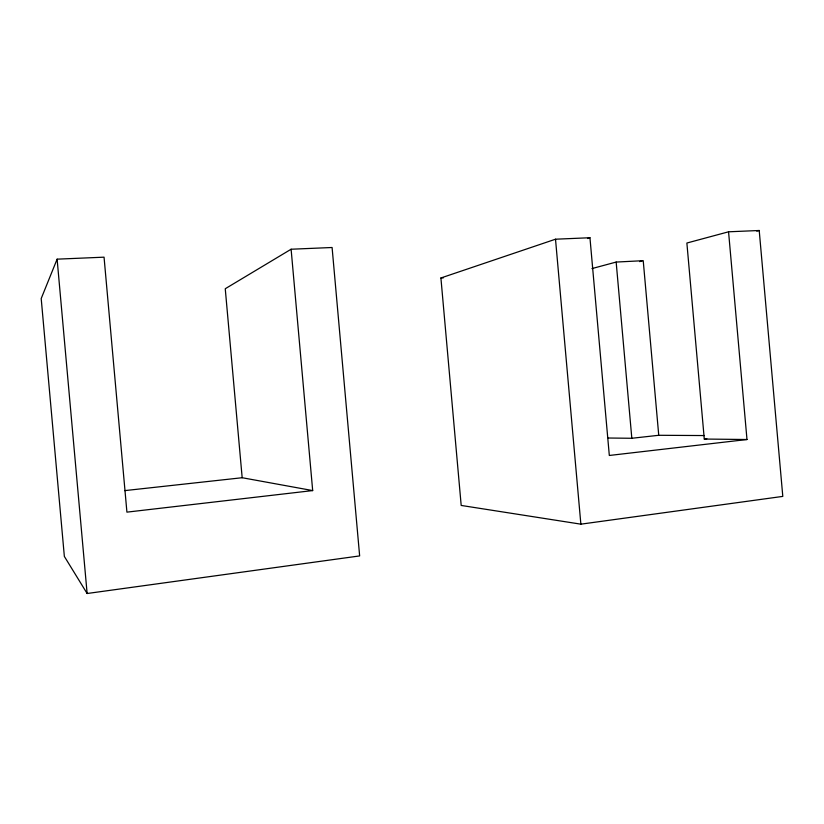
<?xml version="1.0" encoding="UTF-8"?>
<svg xmlns="http://www.w3.org/2000/svg" width="824" height="824" viewBox="0 0 824 824"><rect width="100%" height="100%" fill="white"/><g stroke="black" fill="none" stroke-linecap="round" stroke-linejoin="round"><path stroke-width="1.24" d="M312.687 490.579L126.917 512.137L104.051 257.17L57.114 259.158L41.2 298.546L64.354 556.427L87.128 593.507L359.645 555.922L332.093 247.499L291.109 249.229L225.251 288.74L242.174 477.724L312.687 490.579L291.109 249.229M440.912 277.976L555.51 239.207L589.953 237.734L609.317 455.466L746.987 439.511L728.56 231.802L759.213 230.493L782.8 496.398L580.869 524.167L461.193 505.442L440.912 277.976L443.394 277.843M587.512 238.517L589.953 237.734M591.951 268.583L616.156 262.063L643.225 260.683L658.747 435.288L704.335 435.556M728.56 231.802L686.876 243.029L704.283 439.048L746.987 439.511M639.62 261.62L642.02 260.992M756.762 231.132L759.213 230.493M704.283 439.048L706.817 438.759M608.266 438.018L631.823 438.275L658.747 435.288M124.733 490.62L242.174 477.724M616.156 262.063L631.823 438.275M555.51 239.207L580.869 524.167M57.114 259.158L87.128 593.507"/></g></svg>
